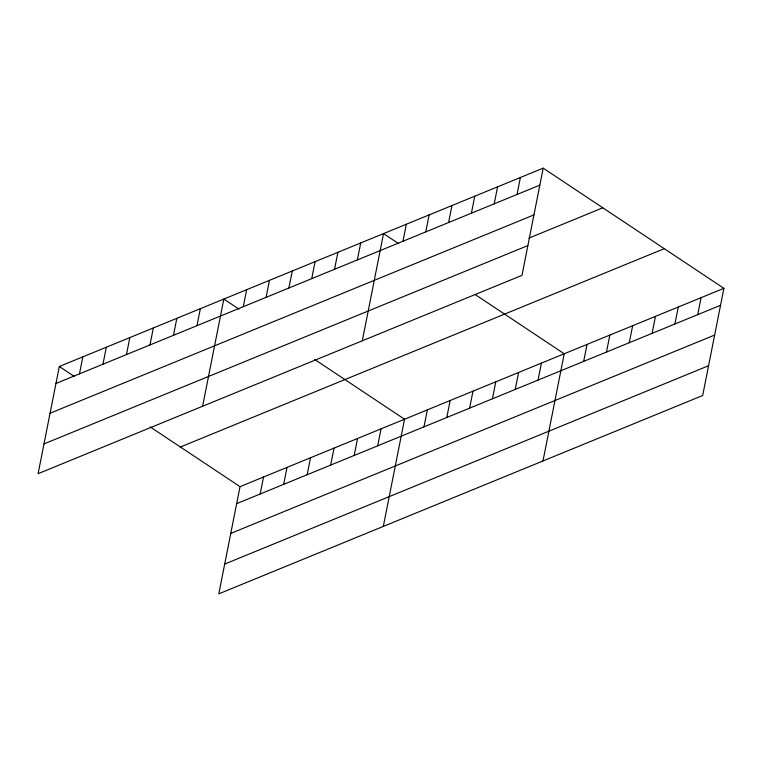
<?xml version="1.0" encoding="UTF-8"?>
<svg xmlns="http://www.w3.org/2000/svg" width="762" height="762" viewBox="0 0 762 762"><rect width="100%" height="100%" fill="white"/><g stroke="black" fill="none" stroke-linecap="round" stroke-linejoin="round"><path stroke-width="1.14" d="M543.201 168.154L59.322 366.493L38.1 473.678L521.98 275.339L543.201 168.154L723.9 288.322L702.678 395.507L218.799 593.846L240.02 486.661L723.9 288.322M79.467 373.837L82.829 356.864M102.965 364.207L106.328 347.234M126.473 354.568L129.835 337.595M149.971 344.938L153.333 327.965M173.479 335.309L176.832 318.325M196.977 325.669L200.339 308.696M202.616 406.241L223.838 299.066L238.982 309.134M243.288 306.686L246.65 289.712M266.1 297.342L269.462 280.359M288.912 287.988L292.275 271.015M260.166 494.005L263.528 477.022M311.725 278.635L315.087 261.661M283.664 484.365L287.026 467.392M334.537 269.291L337.899 252.308M307.172 474.736L310.534 457.762M357.349 259.937L360.712 242.964M330.67 465.106L334.032 448.123M362.302 340.795L383.524 233.61L398.669 243.678M354.178 455.466L357.54 438.493M402.974 241.24L406.337 224.257M377.676 445.837L381.038 428.854M425.777 231.886L429.139 214.913M383.315 526.409L404.546 419.224L314.677 359.464M448.589 222.533L451.952 205.559M423.986 426.853L427.349 409.87M471.402 213.189L474.764 196.205M446.799 417.5L450.161 400.526M494.214 203.835L497.576 186.861M469.611 408.146L472.973 391.173M517.027 194.481L520.389 177.508M492.423 398.802L495.786 381.819M515.236 389.449L518.598 372.475M538.048 380.095L541.411 363.122M543.001 460.953L564.223 353.768L475.336 294.665M583.673 361.398L587.035 344.424M606.485 352.044L609.848 335.07M629.298 342.7L632.651 325.717M652.101 333.346L655.463 316.373M674.913 323.993L678.275 307.019M697.725 314.649L701.088 297.666M55.959 383.477L539.839 185.137M50.063 413.242L533.943 214.903M528.961 238.087L602.828 207.807M43.996 443.913L527.876 245.574M180.394 447.008L664.274 248.669M236.658 503.634L720.538 305.295M230.772 533.4L714.642 335.061M224.695 564.071L708.574 365.731M59.322 366.493L74.466 376.571M150.162 426.901L240.02 486.661"/></g></svg>
